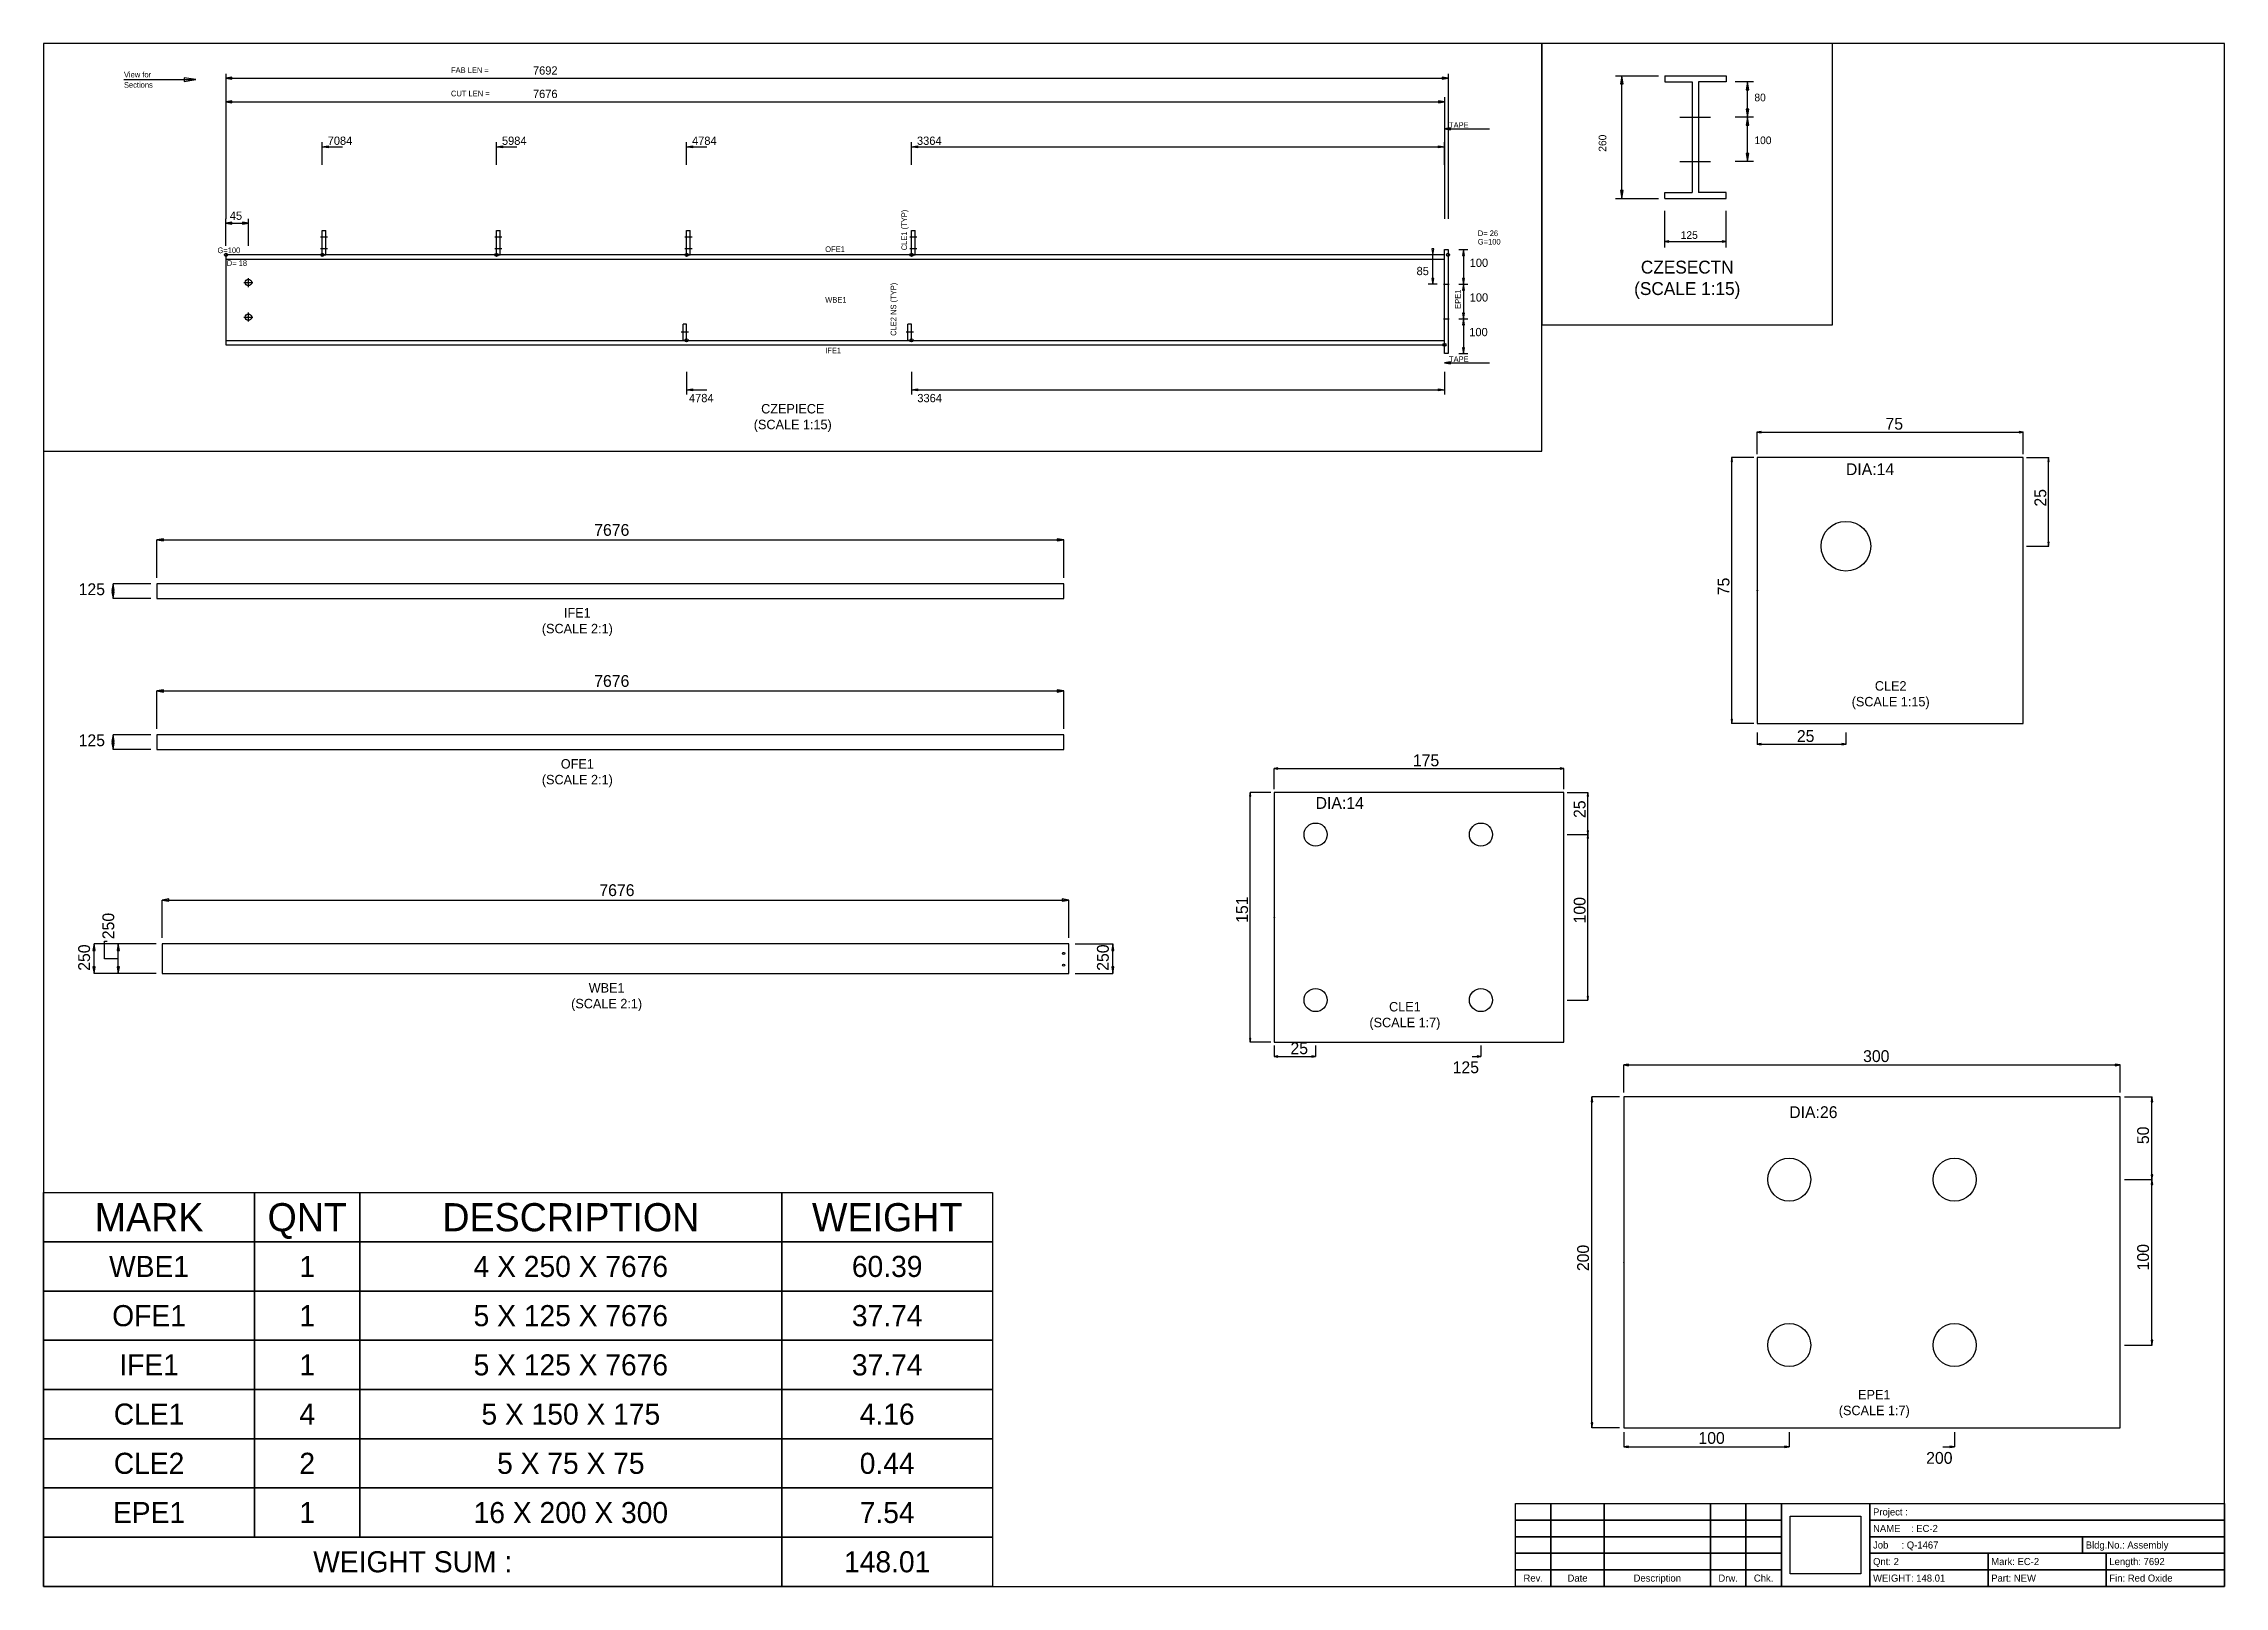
# Model space of a CAD drawing. Header units: metres. Extents: x 0 to 9229, y 0 to 6527.
import ezdxf
from ezdxf.enums import TextEntityAlignment as Align

# ---------------------------------------------------------------- set-up
doc = ezdxf.new("R2010")
doc.units = ezdxf.units.M
doc.linetypes.add('CONTIN', pattern=[0])
for name, color, linetype in [('1', 7, 'CONTIN'), ('10', 7, 'CONTIN'), ('11', 7, 'CONTIN'), ('12', 3, 'CONTIN'), ('13', 3, 'CONTIN'), ('15', 6, 'CONTIN'), ('2', 7, 'CONTIN'), ('21', 7, 'CONTIN'), ('3', 1, 'CONTIN'), ('4', 1, 'CONTIN'), ('5', 7, 'CONTIN'), ('6', 6, 'CONTIN')]:
    doc.layers.add(name, color=color, linetype=linetype)
doc.styles.add('SIMPLEX', font='txt')
doc.dimstyles.get("Standard").update_dxf_attribs({"dimtxt": 2.5, "dimasz": 2.5, "dimexe": 1.25, "dimexo": 0.625, "dimtad": 1, "dimcen": 2.5, "dimazin": 3, "dimtfac": 1, "dimtmove": 0, "dimatfit": 3})
picture_1 = doc.add_image_def('image1.png', size_in_pixel=(229, 276))

# ---------------------------------------------------------------- blocks, each defined once
blk = doc.blocks.new('PART_TABLE_BLOCK')
for points in [[(0, 560), (300, 560), (300, 490), (0, 490)], [(300, 560), (450, 560), (450, 490), (300, 490)], [(450, 560), (1050, 560), (1050, 490), (450, 490)], [(1050, 560), (1350, 560), (1350, 490), (1050, 490)], [(0, 490), (300, 490), (300, 420), (0, 420)], [(300, 490), (450, 490), (450, 420), (300, 420)], [(450, 490), (1050, 490), (1050, 420), (450, 420)], [(1050, 490), (1350, 490), (1350, 420), (1050, 420)], [(0, 420), (300, 420), (300, 350), (0, 350)], [(300, 420), (450, 420), (450, 350), (300, 350)], [(450, 420), (1050, 420), (1050, 350), (450, 350)], [(1050, 420), (1350, 420), (1350, 350), (1050, 350)], [(0, 350), (300, 350), (300, 280), (0, 280)], [(300, 350), (450, 350), (450, 280), (300, 280)], [(450, 350), (1050, 350), (1050, 280), (450, 280)], [(1050, 350), (1350, 350), (1350, 280), (1050, 280)], [(0, 280), (300, 280), (300, 210), (0, 210)], [(300, 280), (450, 280), (450, 210), (300, 210)], [(450, 280), (1050, 280), (1050, 210), (450, 210)], [(1050, 280), (1350, 280), (1350, 210), (1050, 210)], [(0, 210), (300, 210), (300, 140), (0, 140)], [(300, 210), (450, 210), (450, 140), (300, 140)], [(450, 210), (1050, 210), (1050, 140), (450, 140)], [(1050, 210), (1350, 210), (1350, 140), (1050, 140)], [(0, 140), (300, 140), (300, 70), (0, 70)], [(300, 140), (450, 140), (450, 70), (300, 70)], [(450, 140), (1050, 140), (1050, 70), (450, 70)], [(1050, 140), (1350, 140), (1350, 70), (1050, 70)], [(0, 70), (1050, 70), (1050, 0), (0, 0)], [(1050, 70), (1350, 70), (1350, 0), (1050, 0)]]:
    blk.add_lwpolyline(points, close=True)
for s, height, p in [('MARK', 40, (150, 525)), ('QNT', 40, (375, 525)), ('DESCRIPTION', 40, (750, 525)), ('WEIGHT', 40, (1200, 525)), ('WBE1', 30, (150, 455)), ('1', 30, (375, 455)), ('4 X 250 X 7676', 30, (750, 455)), ('60.39', 30, (1200, 455)), ('OFE1', 30, (150, 385)), ('1', 30, (375, 385)), ('5 X 125 X 7676', 30, (750, 385)), ('37.74', 30, (1200, 385)), ('IFE1', 30, (150, 315)), ('1', 30, (375, 315)), ('5 X 125 X 7676', 30, (750, 315)), ('37.74', 30, (1200, 315)), ('CLE1', 30, (150, 245)), ('4', 30, (375, 245)), ('5 X 150 X 175', 30, (750, 245)), ('4.16', 30, (1200, 245)), ('CLE2', 30, (150, 175)), ('2', 30, (375, 175)), ('5 X 75 X 75', 30, (750, 175)), ('0.44', 30, (1200, 175)), ('EPE1', 30, (150, 105)), ('1', 30, (375, 105)), ('16 X 200 X 300', 30, (750, 105)), ('7.54', 30, (1200, 105)), ('WEIGHT SUM :', 30, (525, 35)), ('148.01', 30, (1200, 35))]:
    blk.add_text(s, height=height).set_placement(p, align=Align.MIDDLE_CENTER)
blk = doc.blocks.new('Title_Block')
for points in [[(-3000, 350), (-2850, 350), (-2850, 280), (-3000, 280)], [(-3000, 280), (-2850, 280), (-2850, 210), (-3000, 210)], [(-2850, 350), (-2625, 350), (-2625, 280), (-2850, 280)], [(-2850, 280), (-2625, 280), (-2625, 210), (-2850, 210)], [(-2625, 350), (-2175, 350), (-2175, 280), (-2625, 280)], [(-2625, 280), (-2175, 280), (-2175, 210), (-2625, 210)], [(-2175, 350), (-2025, 350), (-2025, 280), (-2175, 280)], [(-2175, 280), (-2025, 280), (-2025, 210), (-2175, 210)], [(-2025, 350), (-1875, 350), (-1875, 280), (-2025, 280)], [(-2025, 280), (-1875, 280), (-1875, 210), (-2025, 210)], [(-1875, 350), (-1500, 350), (-1500, 0), (-1875, 0)], [(-1500, 350), (0, 350), (0, 280), (-1500, 280)], [(-1500, 280), (0, 280), (0, 210), (-1500, 210)], [(-3000, 210), (-2850, 210), (-2850, 140), (-3000, 140)], [(-2850, 210), (-2625, 210), (-2625, 140), (-2850, 140)], [(-2625, 210), (-2175, 210), (-2175, 140), (-2625, 140)], [(-2175, 210), (-2025, 210), (-2025, 140), (-2175, 140)], [(-2025, 210), (-1875, 210), (-1875, 140), (-2025, 140)], [(-1500, 210), (-600, 210), (-600, 140), (-1500, 140)], [(-600, 210), (0, 210), (0, 140), (-600, 140)], [(-3000, 140), (-2850, 140), (-2850, 70), (-3000, 70)], [(-2850, 140), (-2625, 140), (-2625, 70), (-2850, 70)], [(-2625, 140), (-2175, 140), (-2175, 70), (-2625, 70)], [(-2175, 140), (-2025, 140), (-2025, 70), (-2175, 70)], [(-2025, 140), (-1875, 140), (-1875, 70), (-2025, 70)], [(-1500, 140), (-1000, 140), (-1000, 70), (-1500, 70)], [(-1000, 140), (-500, 140), (-500, 70), (-1000, 70)], [(-500, 140), (0, 140), (0, 70), (-500, 70)], [(-3000, 70), (-2850, 70), (-2850, 0), (-3000, 0)], [(-2850, 70), (-2625, 70), (-2625, 0), (-2850, 0)], [(-2625, 70), (-2175, 70), (-2175, 0), (-2625, 0)], [(-2175, 70), (-2025, 70), (-2025, 0), (-2175, 0)], [(-2025, 70), (-1875, 70), (-1875, 0), (-2025, 0)], [(-1500, 70), (-1000, 70), (-1000, 0), (-1500, 0)], [(-1000, 70), (-500, 70), (-500, 0), (-1000, 0)], [(-500, 70), (0, 70), (0, 0), (-500, 0)]]:
    blk.add_lwpolyline(points, close=True)
for s, p in [(' Project : ', (-1498, 315)), (' Job     : Q-1467', (-1498, 175)), (' NAME    : EC-2', (-1498, 245)), (' Bldg.No.: Assembly', (-598, 175)), (' Qnt: 2', (-1498, 105)), (' Mark: EC-2', (-998, 105)), (' Length: 7692', (-498, 105)), (' WEIGHT: 148.01', (-1498, 35)), (' Part: NEW', (-998, 35)), (' Fin: Red Oxide', (-498, 35))]:
    blk.add_text(s, height=30).set_placement(p, align=Align.MIDDLE_LEFT)
for s, p in [('Rev.', (-2925, 35)), ('Date', (-2737.5, 35)), ('Description', (-2400, 35)), ('Drw.', (-2100, 35)), ('Chk.', (-1950, 35))]:
    blk.add_text(s, height=30).set_placement(p, align=Align.MIDDLE_CENTER)
image = blk.add_image(picture_1, insert=(-1837.1, 52.5), size_in_units=(299.2, 245))
blk = doc.blocks.new('ARROW')
at = {"layer": '2'}
for p, q in [((0, 0), (-1.651, 0.275)), ((-1.651, 0.275), (-1.651, -0.275)), ((-1.651, -0.275), (0, 0))]:
    blk.add_line(p, q, dxfattribs=at)
blk = doc.blocks.new('MAG_CRCL')
at = {"layer": '15'}
blk.add_circle((0, 0), 0.889, dxfattribs=at)
blk = doc.blocks.new('BSEPLT')
at = {"layer": '12'}
for p, q in [((-0.508, 0), (0.508, 0)), ((-0.508, -12.7), (-0.508, 0)), ((0.508, 0), (0.508, -12.7)), ((0.508, -12.7), (-0.508, -12.7))]:
    blk.add_line(p, q, dxfattribs=at)
blk = doc.blocks.new('CYAN_TICK')
at = {"layer": '6'}
blk.add_line((-1.6, 0), (1.6, 0), dxfattribs=at)
blk = doc.blocks.new('PUCLIP')
at = {"layer": '13'}
for p, q in [((0, 0), (0, 7.62)), ((0, 7.62), (1.016, 7.62)), ((1.016, 0), (1.016, 7.62)), ((0, 0), (1.016, 0))]:
    blk.add_line(p, q, dxfattribs=at)
at = {"layer": '6'}
for p, q in [((-0.508, 5.588), (1.524, 5.588)), ((-0.508, 2.032), (1.524, 2.032))]:
    blk.add_line(p, q, dxfattribs=at)
blk = doc.blocks.new('BRCLP2')
at = {"layer": '13'}
for p, q in [((0, 0), (0, 5.08)), ((0, 5.08), (1.016, 5.08)), ((0, 0), (1.016, 0)), ((1.016, 0), (1.016, 5.08))]:
    blk.add_line(p, q, dxfattribs=at)
at = {"layer": '6'}
blk.add_line((-0.508, 2.54), (1.524, 2.54), dxfattribs=at)
blk = doc.blocks.new('XCIRCL')
at = {"layer": '6'}
for p, q in [((-1.27, 0), (1.27, 0)), ((0, -1.27), (0, 1.27))]:
    blk.add_line(p, q, dxfattribs=at)
blk.add_circle((0, 0), 0.889, dxfattribs=at)
blk = doc.blocks.new('MWHOLE')
at = {"layer": '6'}
blk.add_blockref('XCIRCL', (0, 0), dxfattribs=at)
blk = doc.blocks.new('ARROWP')
at = {"layer": '2'}
for p, q in [((0, 0), (-1.651, 0.275)), ((-1.651, 0.275), (-1.651, -0.275)), ((-1.651, -0.275), (0, 0))]:
    blk.add_line(p, q, dxfattribs=at)
blk = doc.blocks.new('FLAT_CZEPIECE')
at = {"layer": '1'}
for p, q in [((5928.5, 830.5), (771.5, 830.5)), ((771.5, 830.5), (771.5, 449.5)), ((771.5, 811.5), (5928.5, 811.5)), ((5928.5, 449.5), (5928.5, 830.5)), ((771.5, 468.6), (5928.5, 468.6)), ((771.5, 449.5), (5928.5, 449.5))]:
    blk.add_line(p, q, dxfattribs=at)
at = {"layer": '2'}
for p, q in [((771.5, 1596.4), (771.5, 983)), ((771.5, 1577.3), (5943.7, 1577.3)), ((5943.7, 1596.4), (5943.7, 983)), ((771.5, 1497.3), (771.5, 983)), ((771.5, 1478.2), (5928.5, 1478.2)), ((5928.5, 1497.3), (5928.5, 983)), ((1179.2, 1211.5), (1179.2, 1306.8)), ((1916.7, 1211.5), (1916.7, 1306.8)), ((2721.2, 1211.5), (2721.2, 1306.8)), ((3673.2, 1211.5), (3673.2, 1306.8)), ((5928.5, 1383), (5928.5, 1268.7)), ((5928.5, 1363.9), (6119, 1363.9)), ((5928.5, 1211.5), (5928.5, 1306.8)), ((1179.2, 1287.8), (1264.9, 1287.8)), ((1916.7, 1287.8), (2002.4, 1287.8)), ((2721.2, 1287.8), (2806.9, 1287.8)), ((3673.2, 1287.8), (3758.9, 1287.8)), ((3758.9, 1287.8), (5928.5, 1287.8)), ((771.5, 868.7), (771.5, 983)), ((771.5, 963.9), (866.8, 963.9)), ((866.8, 868.7), (866.8, 983)), ((5989.5, 852.5), (6027.6, 852.5)), ((6008.5, 852.5), (6008.5, 706)), ((5898, 830.5), (5859.9, 830.5)), ((5879, 706), (5879, 830.5)), ((5898, 706), (5859.9, 706)), ((5989.5, 706), (6027.6, 706)), ((6008.5, 706), (6008.5, 559.5)), ((5989.5, 559.5), (6027.6, 559.5)), ((6008.5, 559.5), (6008.5, 412.9)), ((5928.5, 373.4), (6119, 373.4)), ((5989.5, 412.9), (6027.6, 412.9)), ((2721.2, 335.2), (2721.2, 240)), ((3673.2, 335.2), (3673.2, 240)), ((5928.5, 335.2), (5928.5, 240)), ((2721.2, 259.1), (2806.9, 259.1)), ((3673.2, 259.1), (3758.9, 259.1)), ((3758.9, 259.1), (5928.5, 259.1))]:
    blk.add_line(p, q, dxfattribs=at)
at = {"layer": '21'}
blk.add_line((340, 1571.6), (644.8, 1571.6), dxfattribs=at)
for name, p, xscale, yscale, zscale in [('ARROWP', (644.8, 1571.6), 30, 30, 30), ('PUCLIP', (1179.2, 830.5), 15, 13.5, 13.5), ('PUCLIP', (1916.7, 830.5), 15, 13.5, 13.5), ('PUCLIP', (2721.2, 830.5), 15, 13.5, 13.5), ('PUCLIP', (3673.2, 830.5), 15, 13.5, 13.5), ('BSEPLT', (5936.1, 852.5), 15, 34.62, 34.62), ('BSEPLT', (5936.1, 852.5), 15, 34.62, 34.62), ('BRCLP2', (2721.2, 468.6), -15, 13.5, 13.5), ('BRCLP2', (3673.2, 468.6), -15, 13.5, 13.5)]:
    blk.add_blockref(name, p, dxfattribs=dict(xscale=xscale, yscale=yscale, zscale=zscale))
at = {"xscale": 15, "yscale": 15, "zscale": 15, "rotation": 180}
for p in [(5928.5, 1363.9), (5928.5, 373.4)]:
    blk.add_blockref('ARROW', p, dxfattribs=at)
at = {"layer": '1', "xscale": -15, "yscale": 15, "zscale": 15}
for p in [(1179.2, 1287.8), (1916.7, 1287.8), (2721.2, 1287.8), (3673.2, 1287.8), (2721.2, 259.1), (3673.2, 259.1)]:
    blk.add_blockref('ARROW', p, dxfattribs=at)
at = {"layer": '15', "xscale": 7.5, "yscale": 7.5, "zscale": 7.5}
for p in [(771.5, 830.5), (1179.2, 830.5), (1916.7, 830.5), (2721.2, 830.5), (3673.2, 830.5), (5943.7, 830.5), (2721.2, 468.6), (3673.2, 468.6), (5928.5, 449.5)]:
    blk.add_blockref('MAG_CRCL', p, dxfattribs=at)
at = {"layer": '2', "yscale": 15, "zscale": 15}
for p, xscale, rotation in [((771.5, 1577.3), 15, 180), ((771.5, 1478.2), 15, 180), ((5928.5, 1287.8), -15, 180), ((771.5, 963.9), 15, 180), ((5879, 830.5), 15, 270), ((6008.5, 852.5), 15, 90), ((5879, 706), 15, 270), ((6008.5, 706), 15, 270), ((6008.5, 706), 15, 90), ((6008.5, 559.5), 15, 270), ((6008.5, 559.5), 15, 90), ((6008.5, 412.9), 15, 270), ((5928.5, 259.1), -15, 180)]:
    blk.add_blockref('ARROW', p, dxfattribs=dict(at, xscale=xscale, rotation=rotation))
at = {"layer": '2'}
for name, p, xscale, yscale, zscale in [('ARROW', (5943.7, 1577.3), 15, 15, 15), ('ARROW', (5928.5, 1478.2), 15, 15, 15), ('ARROW', (866.8, 963.9), 15, 15, 15), ('CYAN_TICK', (5936.1, 706), 7.5, 7.5, 7.5), ('CYAN_TICK', (5936.1, 559.5), 7.5, 7.5, 7.5)]:
    blk.add_blockref(name, p, dxfattribs=dict(at, xscale=xscale, yscale=yscale, zscale=zscale))
at = {"layer": '6', "xscale": 15, "yscale": 15, "zscale": 15}
for p in [(866.8, 713.3), (866.8, 566.8)]:
    blk.add_blockref('MWHOLE', p, dxfattribs=at)
at = {"insert": (3170.4, 140), "char_height": 40, "attachment_point": 5}
blk.add_mtext('CZEPIECE\\P(SCALE 1:15)', dxfattribs=at)
at = {"layer": '11', "style": 'SIMPLEX'}
for s, p in [('7692', (2070.9, 1592.9)), ('7676', (2070.9, 1493.8)), ('7084', (1202.1, 1295.7)), ('5984', (1939.6, 1295.7)), ('4784', (2744.1, 1295.7)), ('3364', (3696.1, 1295.7)), ('45', (787.9, 978.5)), ('85', (5810.4, 744.5)), ('100', (6035.2, 779.3)), ('100', (6035.2, 632.7)), ('100', (6033.3, 486.2)), ('4784', (2731.1, 207)), ('3364', (3697.6, 207))]:
    blk.add_text(s, height=35, dxfattribs=at).set_placement(p)
at = {"layer": '2', "style": 'SIMPLEX'}
for s, p in [('FAB LEN =', (1724, 1600.2)), ('CUT LEN =', (1724, 1501.1)), ('TAPE', (5947.6, 1367.8)), ('TAPE', (5947.6, 377.2))]:
    blk.add_text(s, height=23.8, dxfattribs=at).set_placement(p)
at = {"layer": '21', "style": 'SIMPLEX'}
for s, p in [('View for', (340, 1581.1)), ('Sections', (340, 1537.5)), ('D= 26', (6069.5, 909.7)), ('G=100', (735.8, 837.7)), ('G=100', (6069.5, 874)), ('D= 18', (775.1, 783.7))]:
    blk.add_text(s, height=23.8, dxfattribs=at).set_placement(p)
at = {"layer": '3', "style": 'SIMPLEX'}
for s, height, p in [('CLE1 (TYP)', 23.8, (3654.1, 849.6)), ('CLE2 NS (TYP)', 23.805, (3608.4, 487.6)), ('EPE1', 23.8, (5997.1, 602))]:
    blk.add_text(s, height=height, rotation=90, dxfattribs=at).set_placement(p)
for s, p in [('OFE1', (3307.7, 842.5)), ('WBE1', (3307.7, 628.1)), ('IFE1', (3307.7, 413.8))]:
    blk.add_text(s, height=23.8, dxfattribs=at).set_placement(p)
blk = doc.blocks.new('RSECTN')
at = {"layer": '10'}
for p, q in [((-6.35, 25.4), (6.35, 25.4)), ((-6.35, 25.4), (-6.35, 24.13)), ((-6.35, 24.13), (-0.635, 24.13)), ((-0.635, 24.13), (-0.635, 1.27)), ((6.35, 24.13), (0.635, 24.13)), ((0.635, 24.13), (0.635, 1.27)), ((6.35, 25.4), (6.35, 24.13)), ((-6.35, 0), (-6.35, 1.27)), ((-6.35, 1.27), (-0.635, 1.27)), ((-6.35, 0), (6.35, 0)), ((6.35, 1.27), (0.635, 1.27)), ((6.35, 0), (6.35, 1.27))]:
    blk.add_line(p, q, dxfattribs=at)
blk = doc.blocks.new('WFTK')
at = {"layer": '1'}
blk.add_line((-1.6, 0), (4.801, 0), dxfattribs=at)
blk = doc.blocks.new('FLAT_CZESECTN')
at = {"layer": '2'}
for p, q in [((229.055, 773.4), (362.405, 773.4)), ((248.105, 392.4), (248.105, 773.4)), ((657.68, 754.35), (600.53, 754.35)), ((638.63, 644.625), (638.63, 754.35)), ((657.68, 644.625), (600.53, 644.625)), ((657.68, 644.625), (600.53, 644.625)), ((638.63, 507.465), (638.63, 644.625)), ((657.68, 507.465), (600.53, 507.465)), ((229.055, 392.4), (362.405, 392.4)), ((381.455, 240), (381.455, 354.3)), ((571.955, 240), (571.955, 354.3)), ((381.455, 259.05), (571.955, 259.05))]:
    blk.add_line(p, q, dxfattribs=at)
at = {"layer": '1', "xscale": 15, "yscale": 15, "zscale": 15}
blk.add_blockref('RSECTN', (476.705, 392.4), dxfattribs=at)
at = {"layer": '2'}
for p, xscale, yscale, zscale, rotation in [((248.105, 773.4), 15, 15, 15, 90), ((638.63, 754.35), 15, 15, 15, 90), ((638.63, 644.625), 15, 15, 15, 270), ((638.63, 644.625), 15, 15, 15, 90), ((638.63, 507.465), 15, 15, 15, 270), ((248.105, 392.4), 15, 15, 15, 270), ((381.455, 259.05), 7.5, 7.5, 7.5, 180)]:
    blk.add_blockref('ARROW', p, dxfattribs=dict(at, xscale=xscale, yscale=yscale, zscale=zscale, rotation=rotation))
at = {"layer": '2', "xscale": 7.5, "yscale": 7.5, "zscale": 7.5}
blk.add_blockref('ARROW', (571.955, 259.05), dxfattribs=at)
at = {"layer": '6', "xscale": 15, "yscale": 15, "zscale": 15}
for p in [(451.94, 644.625), (451.94, 507.465)]:
    blk.add_blockref('WFTK', p, dxfattribs=at)
at = {"insert": (451.457, 140), "char_height": 40, "attachment_point": 5}
blk.add_mtext('CZESECTN\\P(SCALE 1:15)', dxfattribs=at)
at = {"layer": '11', "style": 'SIMPLEX'}
for s, p in [('80', (660.065, 694.245)), ('100', (660.065, 561.285)), ('125', (431.15, 266.985))]:
    blk.add_text(s, height=23.805, dxfattribs=at).set_placement(p)
blk.add_text('260', height=23.805, rotation=90, dxfattribs=at).set_placement((200, 537.66))

msp = doc.modelspace()

# ---------------------------------------------------------------- linework, layer by layer
msp.add_lwpolyline([(0, 0), (9229.1, 0), (9229.1, 6526.9), (0, 6526.9)], close=True)
for points in [[(0, 4802.9), (6340.9, 4802.9), (6340.9, 6526.9), (0, 6526.9), (0, 4802.9)], [(6340.9, 5337.1), (7570.9, 5337.1), (7570.9, 6526.9), (6340.9, 6526.9), (6340.9, 5337.1)]]:
    msp.add_lwpolyline(points)
at = {"layer": '3', "linetype": 'Continuous'}
for p, q in [((7252.3, 4775.7), (7252.3, 3650.7)), ((8377.3, 4775.7), (7252.3, 4775.7)), ((8377.3, 3650.7), (8377.3, 4775.7)), ((479.3, 4242), (479.3, 4179.5)), ((4317.3, 4242), (479.3, 4242)), ((479.3, 4179.5), (4317.3, 4179.5)), ((4317.3, 4179.5), (4317.3, 4242)), ((479.3, 3603), (479.3, 3540.5)), ((4317.3, 3603), (479.3, 3603)), ((4317.3, 3540.5), (4317.3, 3603)), ((7252.3, 3650.7), (8377.3, 3650.7)), ((479.3, 3540.5), (4317.3, 3540.5)), ((5208, 3358.4), (5208, 2302.8)), ((6433, 3358.4), (5208, 3358.4)), ((6433, 2302.8), (6433, 3358.4)), ((501.2, 2717.9), (501.2, 2592.9)), ((4339.3, 2717.9), (501.2, 2717.9)), ((4339.3, 2592.9), (4339.3, 2717.9)), ((501.2, 2592.9), (4339.3, 2592.9)), ((5208, 2302.8), (6433, 2302.8)), ((6687.4, 2070.9), (6687.4, 670.9)), ((8787.4, 2070.9), (6687.4, 2070.9)), ((8787.4, 670.9), (8787.4, 2070.9)), ((6687.4, 670.9), (8787.4, 670.9))]:
    msp.add_line(p, q, dxfattribs=at)
at = {"layer": '4', "linetype": 'Continuous'}
for centre, radius in [((7627.3, 4400.7), 105), ((5383, 3180.6), 49), ((6083, 3180.6), 49), ((4316.8, 2677.9), 4.5), ((4316.8, 2627.9), 4.5), ((5383, 2480.6), 49), ((6083, 2480.6), 49), ((7387.4, 1720.9), 91), ((8087.4, 1720.9), 91), ((7387.4, 1020.9), 91), ((8087.4, 1020.9), 91)]:
    msp.add_circle(centre, radius, dxfattribs=at)
at = {"layer": '5', "linetype": 'Continuous'}
for p, q in [((479.2, 4210.7), (479.3, 4210.7)), ((479.3, 4210.7), (479.3, 4210.8)), ((7250.8, 4213.2), (7253.8, 4213.2)), ((7252.3, 4211.7), (7252.3, 4214.7)), ((479.2, 3571.7), (479.3, 3571.7)), ((479.3, 3571.7), (479.3, 3571.8)), ((5207.3, 2830.6), (5208.7, 2830.6)), ((5208, 2829.9), (5208, 2831.3)), ((501.2, 2717.9), (501.2, 2718)), ((501.2, 2717.9), (501.3, 2717.9)), ((6686.7, 1370.9), (6688.1, 1370.9)), ((6687.4, 1370.2), (6687.4, 1371.6))]:
    msp.add_line(p, q, dxfattribs=at)
for centre, radius in [((479.3, 4210.7), 0.05), ((7252.3, 4213.2), 1.5), ((479.3, 3571.7), 0.05), ((5208, 2830.6), 0.7), ((501.2, 2717.9), 0.05), ((6687.4, 1370.9), 0.7)]:
    msp.add_circle(centre, radius, dxfattribs=at)
at = {"layer": '6', "linetype": 'Continuous'}
for p, q in [((7252.3, 4790.7), (7252.3, 4884.5)), ((7252.3, 4883.7), (8377.3, 4883.7)), ((8377.3, 4790.7), (8377.3, 4884.5)), ((7237.3, 4775.7), (7143.5, 4775.7)), ((7144.3, 3650.7), (7144.3, 4775.7)), ((8392.3, 4775.7), (8486, 4775.7)), ((8485.3, 4400.7), (8485.3, 4775.7)), ((479.3, 4267.5), (479.3, 4427.5)), ((479.3, 4427.4), (4317.3, 4427.4)), ((4317.3, 4267.5), (4317.3, 4427.5)), ((8392.3, 4400.7), (8486, 4400.7)), ((453.7, 4242), (293.8, 4242)), ((293.8, 4179.5), (293.8, 4242)), ((453.7, 4179.5), (293.8, 4179.5)), ((479.3, 3628.5), (479.3, 3788.5)), ((479.3, 3788.4), (4317.3, 3788.4)), ((4317.3, 3628.5), (4317.3, 3788.5)), ((453.7, 3603), (293.8, 3603)), ((293.8, 3540.5), (293.8, 3603)), ((7237.3, 3650.7), (7143.5, 3650.7)), ((7252.3, 3611.9), (7252.3, 3561.9)), ((7627.3, 3611.9), (7627.3, 3561.9)), ((453.7, 3540.5), (293.8, 3540.5)), ((7252.3, 3562.6), (7627.3, 3562.6)), ((5208, 3372.5), (5208, 3460.5)), ((5208, 3460.1), (6433, 3460.1)), ((6433, 3372.5), (6433, 3460.5)), ((5193.9, 3358.4), (5105.9, 3358.4)), ((5106.3, 2302.8), (5106.3, 3358.4)), ((6447, 3358.4), (6535, 3358.4)), ((6534.7, 3180.6), (6534.7, 3358.4)), ((6447, 3180.6), (6535, 3180.6)), ((6447, 3180.6), (6535, 3180.6)), ((6534.7, 2480.6), (6534.7, 3180.6)), ((501.2, 2743.5), (501.2, 2903.4)), ((501.2, 2903.4), (4339.3, 2903.4)), ((4339.3, 2743.5), (4339.3, 2903.4)), ((475.7, 2717.9), (213.4, 2717.9)), ((213.4, 2592.9), (213.4, 2717.9)), ((475.7, 2717.9), (315.7, 2717.9)), ((315.8, 2592.9), (315.8, 2717.9)), ((4364.9, 2717.9), (4524.8, 2717.9)), ((4524.8, 2592.9), (4524.8, 2717.9)), ((475.7, 2592.9), (213.4, 2592.9)), ((475.7, 2592.9), (315.7, 2592.9)), ((4364.9, 2592.9), (4524.8, 2592.9)), ((6447, 2480.6), (6535, 2480.6)), ((5193.9, 2302.8), (5105.9, 2302.8)), ((5208, 2288.8), (5208, 2241.8)), ((5208, 2242.2), (5383, 2242.2)), ((5383, 2288.8), (5383, 2241.8)), ((6045.4, 2242.2), (6083, 2242.2)), ((6083, 2288.8), (6083, 2241.8)), ((6687.4, 2089.6), (6687.4, 2206.2)), ((6687.4, 2205.9), (8787.4, 2205.9)), ((8787.4, 2089.6), (8787.4, 2206.2)), ((6668.8, 2070.9), (6552.1, 2070.9)), ((6552.4, 670.9), (6552.4, 2070.9)), ((8806.1, 2070.9), (8922.8, 2070.9)), ((8922.4, 1720.9), (8922.4, 2070.9)), ((8806.1, 1720.9), (8922.8, 1720.9)), ((8806.1, 1720.9), (8922.8, 1720.9)), ((8922.4, 1020.9), (8922.4, 1720.9)), ((8806.1, 1020.9), (8922.8, 1020.9)), ((6668.8, 670.9), (6552.1, 670.9)), ((6687.4, 652.2), (6687.4, 590)), ((7387.4, 652.2), (7387.4, 590)), ((8087.4, 652.2), (8087.4, 590)), ((6687.4, 590.4), (7387.4, 590.4)), ((8037.6, 590.4), (8087.4, 590.4))]:
    msp.add_line(p, q, dxfattribs=at)

# ---------------------------------------------------------------- block references
for name, p in [('FLAT_CZEPIECE', (0, 4802.9)), ('Title_Block', (9229.1, 0))]:
    msp.add_blockref(name, p)
for name, p, xscale, yscale, zscale in [('FLAT_CZESECTN', (6340.9, 5337.1), 1.362236699754713, 1.362236699754713, 1.362236699754713), ('PART_TABLE_BLOCK', (0, 0), 2.974972593908828, 2.974972593908828, 2.974972593908828)]:
    msp.add_blockref(name, p, dxfattribs=dict(xscale=xscale, yscale=yscale, zscale=zscale))
at = {"layer": '6'}
for p, xscale, yscale, zscale, rotation in [((7252.3, 4883.7), 10.000005, 10.000005, 0.666667, 180), ((7144.3, 4775.7), 10.000005, 10.000005, 0.666667, 90), ((8485.3, 4775.7), 10.000005, 10.000005, 0.666667, 90), ((479.3, 4427.4), 17.0579985, 17.0579985, 34.115997, 180), ((8485.3, 4400.7), 10.000005, 10.000005, 0.666667, 270), ((293.8, 4242), 17.0579985, 17.0579985, 34.115997, 90), ((293.8, 4179.5), 17.0579985, 17.0579985, 34.115997, 270), ((479.3, 3788.4), 17.0579985, 17.0579985, 34.115997, 180), ((293.8, 3603), 17.0579985, 17.0579985, 34.115997, 90), ((7144.3, 3650.7), 10.000005, 10.000005, 0.666667, 270), ((293.8, 3540.5), 17.0579985, 17.0579985, 34.115997, 270), ((7252.3, 3562.6), 10.000005, 10.000005, 0.666667, 180), ((5208, 3460.1), 9.383108, 9.383108, 1.340443999999999, 180), ((5106.3, 3358.4), 9.383108, 9.383108, 1.340443999999999, 90), ((6534.7, 3358.4), 9.383108, 9.383108, 1.340443999999999, 90), ((6534.7, 3180.6), 9.383108, 9.383108, 1.340443999999999, 270), ((6534.7, 3180.6), 9.383108, 9.383108, 1.340443999999999, 90), ((501.2, 2903.4), 17.0579985, 17.0579985, 34.115997, 180), ((213.4, 2717.9), 17.0579985, 17.0579985, 34.115997, 90), ((315.8, 2717.9), 17.0579985, 17.0579985, 34.115997, 90), ((4524.8, 2717.9), 17.0579985, 17.0579985, 34.115997, 90), ((213.4, 2592.9), 17.0579985, 17.0579985, 34.115997, 270), ((315.8, 2592.9), 17.0579985, 17.0579985, 34.115997, 270), ((4524.8, 2592.9), 17.0579985, 17.0579985, 34.115997, 270), ((6534.7, 2480.6), 9.383108, 9.383108, 1.340443999999999, 270), ((5106.3, 2302.8), 9.383108, 9.383108, 1.340443999999999, 270), ((5208, 2242.2), 9.383108, 9.383108, 1.340443999999999, 180), ((6687.4, 2205.9), 12.444446, 12.444446, 1.777777999999999, 180), ((6552.4, 2070.9), 12.444446, 12.444446, 1.777777999999999, 90), ((8922.4, 2070.9), 12.444446, 12.444446, 1.777777999999999, 90), ((8922.4, 1720.9), 12.444446, 12.444446, 1.777777999999999, 270), ((8922.4, 1720.9), 12.444446, 12.444446, 1.777777999999999, 90), ((8922.4, 1020.9), 12.444446, 12.444446, 1.777777999999999, 270), ((6552.4, 670.9), 12.444446, 12.444446, 1.777777999999999, 270), ((6687.4, 590.4), 12.444446, 12.444446, 1.777777999999999, 180)]:
    msp.add_blockref('ARROW', p, dxfattribs=dict(at, xscale=xscale, yscale=yscale, zscale=zscale, rotation=rotation))
for p, xscale, yscale, zscale in [((8377.3, 4883.7), 10.000005, 10.000005, 0.666667), ((4317.3, 4427.4), 17.0579985, 17.0579985, 34.115997), ((4317.3, 3788.4), 17.0579985, 17.0579985, 34.115997), ((7627.3, 3562.6), 10.000005, 10.000005, 0.666667), ((6433, 3460.1), 9.383108, 9.383108, 1.340443999999999), ((4339.3, 2903.4), 17.0579985, 17.0579985, 34.115997), ((5383, 2242.2), 9.383108, 9.383108, 1.340443999999999), ((6083, 2242.2), 9.383108, 9.383108, 1.340443999999999), ((8787.4, 2205.9), 12.444446, 12.444446, 1.777777999999999), ((7387.4, 590.4), 12.444446, 12.444446, 1.777777999999999), ((8087.4, 590.4), 12.444446, 12.444446, 1.777777999999999)]:
    msp.add_blockref('ARROW', p, dxfattribs=dict(at, xscale=xscale, yscale=yscale, zscale=zscale))

# ---------------------------------------------------------------- texts
at = {"char_height": 40, "attachment_point": 5}
for s, insert in [('IFE1\\P(SCALE 2:1)', (2258.7, 4079.5)), ('CLE2\\P(SCALE 1:15)', (7816.8, 3770.3)), ('OFE1\\P(SCALE 2:1)', (2258.7, 3440.5)), ('WBE1\\P(SCALE 2:1)', (2382.7, 2492.9)), ('CLE1\\P(SCALE 1:7)', (5761, 2413)), ('EPE1\\P(SCALE 1:7)', (7747.4, 771.6))]:
    msp.add_mtext(s, dxfattribs=dict(at, insert=insert))
at = {"layer": '5'}
for height, p in [(0.0075, (479.3, 4170.7)), (0.225, (7252.3, 4013.2)), (0.0075, (479.3, 3531.7)), (0.105, (5208, 2630.6)), (0.0075, (501.2, 2577.9)), (0.105, (6687.4, 1170.9))]:
    msp.add_text('ZERO', height=height, dxfattribs=at).set_placement(p)
at = {"layer": '6'}
for s, p in [('75', (7794.8, 4893.7)), ('DIA:14', (7627.3, 4701.3)), ('7676', (2330.1, 4444.5)), ('125', (148.2, 4193.6)), ('7676', (2330.1, 3805.5)), ('125', (148.2, 3554.6)), ('25', (7419.8, 3572.6)), ('175', (5794.7, 3469.5)), ('DIA:14', (5383, 3289.4)), ('7676', (2352, 2920.5)), ('25', (5276.7, 2251.6)), ('125', (5963, 2171.2)), ('300', (7700.1, 2218.3)), ('DIA:26', (7387.4, 1981.3)), ('100', (7003.2, 602.8)), ('200', (7967, 518.6))]:
    msp.add_text(s, height=50, dxfattribs=at).set_placement(p)
for s, p in [('25', (8475.3, 4568.2)), ('75', (7134.3, 4193.2)), ('25', (6525.3, 3250.8)), ('151', (5096.9, 2807.2)), ('100', (6525.3, 2804.8)), ('250', (298.7, 2737.9)), ('250', (196.4, 2604.3)), ('250', (4507.7, 2604.3)), ('50', (8910, 1871)), ('200', (6540, 1333.6)), ('100', (8910, 1336.7))]:
    msp.add_text(s, height=50, rotation=90, dxfattribs=at).set_placement(p)

# ---------------------------------------------------------------- leaders
at = {"annotation_type": 0, "has_hookline": 1, "hookline_direction": 0}
msp.add_leader([(315.8, 2655.4), (258, 2655.4), (258, 2730), (268, 2730)], dimstyle='Standard', override={"dimasz": 10, "dimtxsty": 'Standard', "dimadec": 0, "dimazin": 0, "dimfxl": 1}, dxfattribs=at)

doc.saveas('drawing.dxf')
